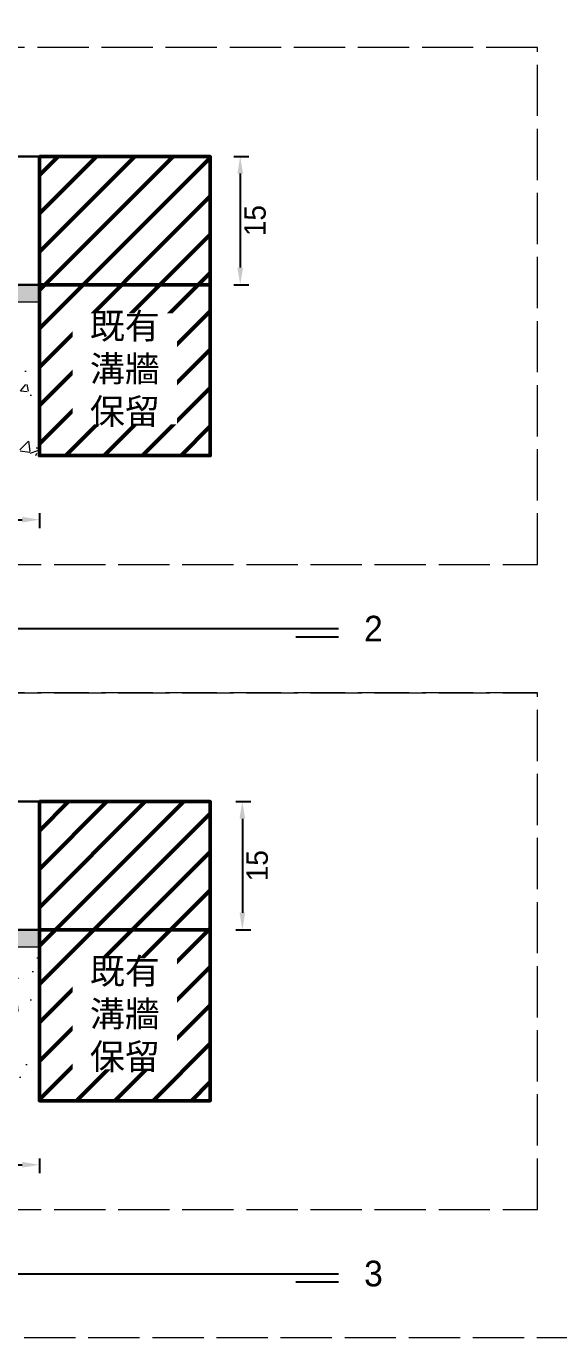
# Model space of a CAD drawing. Extents: x -4891 to 4829, y -5666 to -3242.
# Drawn here: x -2687.4 to -2562.8, y -4196.3 to -3889.3 of the extents above; entities that cross this region are included whole.
import ezdxf

# ---------------------------------------------------------------- set-up
doc = ezdxf.new("R2010")
doc.units = 0
doc.header["$MEASUREMENT"] = 0
doc.linetypes.add('ACAD_ISO02W100', pattern=[15, 12, -3])
for name, color, linetype, lineweight in [('一、3.基本-變更', 1, 'Continuous', 50), ('二、1.繪圖-既有設施', 8, 'Continuous', 20), ('二、2.繪圖-施作項目', 181, 'Continuous', 30)]:
    doc.layers.add(name, color=color, linetype=linetype, lineweight=lineweight)
doc.layers.add('一、4.基本-隱藏', color=9, linetype='ACAD_ISO02W100', lineweight=20, plot=False)
doc.layers.add('三、3.文字-註解文字', color=2, linetype='Continuous')
doc.styles.add('次圖名(詳圖)', font='MS PGothic.ttf', dxfattribs={"height": 6})
doc.styles.add('註解文字', font='MS PGothic.ttf', dxfattribs={"height": 5})
doc.dimstyles.new('註解文字', dxfattribs={"dimtxt": 5, "dimasz": 4, "dimexe": 2, "dimexo": 2.5, "dimgap": 1, "dimtad": 2, "dimzin": 0, "dimdsep": 46, "dimtxsty": '註解文字', "dimcen": 0.1, "dimclrd": 144, "dimclre": 144, "dimclrt": 256, "dimadec": 0, "dimazin": 0, "dimtfac": 1, "dimtofl": 0, "dimtmove": 0, "dimatfit": 3, "dimfxl": 1.5, "dimfxlon": 1, "dimtolj": 1, "dimtzin": 0, "dimlwd": -1, "dimlwe": -1, "dimarcsym": 1})

# ---------------------------------------------------------------- blocks, each defined once
blk = doc.blocks.new('*D97')
at = {"layer": 'Defpoints', "color": 0, "transparency": 16777216}
for p in [(-2714.31, -3989.8), (-2684.31, -3989.8), (-2684.31, -4004.8)]:
    blk.add_point(p, dxfattribs=at)
at = {"layer": '三、3.文字-註解文字', "color": 144, "transparency": 16777216}
for p, q in [((-2714.31, -4003.3), (-2714.31, -4006.8)), ((-2710.31, -4004.8), (-2688.31, -4004.8)), ((-2684.31, -4003.3), (-2684.31, -4006.8))]:
    blk.add_line(p, q, dxfattribs=at)
for points in [[(-2710.31, -4004.13), (-2710.31, -4005.46), (-2714.31, -4004.8)], [(-2688.31, -4004.13), (-2688.31, -4005.46), (-2684.31, -4004.8)]]:
    blk.add_solid(points, dxfattribs=at)
at = {"layer": '三、3.文字-註解文字', "transparency": 16777216, "insert": (-2699.31, -4008.3), "char_height": 5, "attachment_point": 5, "style": '註解文字'}
blk.add_mtext('\\A1;15', dxfattribs=at)
blk = doc.blocks.new('*D98')
at = {"layer": 'Defpoints', "color": 0, "transparency": 16777216}
for p in [(-2644.81, -3919.8), (-2644.81, -3949.8), (-2637.31, -3949.8)]:
    blk.add_point(p, dxfattribs=at)
at = {"layer": '三、3.文字-註解文字', "color": 144, "transparency": 16777216}
for p, q in [((-2638.81, -3919.8), (-2635.31, -3919.8)), ((-2637.31, -3923.8), (-2637.31, -3945.8)), ((-2638.81, -3949.8), (-2635.31, -3949.8))]:
    blk.add_line(p, q, dxfattribs=at)
for points in [[(-2637.97, -3923.8), (-2636.64, -3923.8), (-2637.31, -3919.8)], [(-2637.97, -3945.8), (-2636.64, -3945.8), (-2637.31, -3949.8)]]:
    blk.add_solid(points, dxfattribs=at)
at = {"layer": '三、3.文字-註解文字', "transparency": 16777216, "insert": (-2633.81, -3934.8), "char_height": 5, "attachment_point": 5, "rotation": 90, "style": '註解文字'}
blk.add_mtext('\\A1;15', dxfattribs=at)
blk = doc.blocks.new('*D101')
at = {"layer": 'Defpoints', "color": 0, "transparency": 16777216}
for p in [(-2714.31, -4140.8), (-2684.31, -4140.8), (-2684.31, -4155.8)]:
    blk.add_point(p, dxfattribs=at)
at = {"layer": '三、3.文字-註解文字', "color": 144, "transparency": 16777216}
for p, q in [((-2714.31, -4154.3), (-2714.31, -4157.8)), ((-2710.31, -4155.8), (-2688.31, -4155.8)), ((-2684.31, -4154.3), (-2684.31, -4157.8))]:
    blk.add_line(p, q, dxfattribs=at)
for points in [[(-2710.31, -4155.13), (-2710.31, -4156.46), (-2714.31, -4155.8)], [(-2688.31, -4155.13), (-2688.31, -4156.46), (-2684.31, -4155.8)]]:
    blk.add_solid(points, dxfattribs=at)
at = {"layer": '三、3.文字-註解文字', "transparency": 16777216, "insert": (-2699.31, -4159.3), "char_height": 5, "attachment_point": 5, "style": '註解文字'}
blk.add_mtext('\\A1;15', dxfattribs=at)
blk = doc.blocks.new('*D102')
at = {"layer": 'Defpoints', "color": 0, "transparency": 16777216}
for p in [(-2644.31, -4070.8), (-2644.31, -4100.8), (-2636.81, -4100.8)]:
    blk.add_point(p, dxfattribs=at)
at = {"layer": '三、3.文字-註解文字', "color": 144, "transparency": 16777216}
for p, q in [((-2638.31, -4070.8), (-2634.81, -4070.8)), ((-2636.81, -4074.8), (-2636.81, -4096.8)), ((-2638.31, -4100.8), (-2634.81, -4100.8))]:
    blk.add_line(p, q, dxfattribs=at)
for points in [[(-2637.47, -4074.8), (-2636.14, -4074.8), (-2636.81, -4070.8)], [(-2637.47, -4096.8), (-2636.14, -4096.8), (-2636.81, -4100.8)]]:
    blk.add_solid(points, dxfattribs=at)
at = {"layer": '三、3.文字-註解文字', "transparency": 16777216, "insert": (-2633.31, -4085.8), "char_height": 5, "attachment_point": 5, "rotation": 90, "style": '註解文字'}
blk.add_mtext('\\A1;15', dxfattribs=at)

msp = doc.modelspace()

# ---------------------------------------------------------------- hatches: boundary and pattern name
at = {"layer": '一、3.基本-變更'}
h = msp.add_hatch(dxfattribs=at)
h.set_pattern_fill('ANSI31', color=256, scale=2)
h.set_pattern_definition([(45, (-457953.227, -668217.525), (-4.49012806, 4.49012806), [])])
h.paths.add_polyline_path([(-2644.307, -3949.796), (-2644.307, -3919.796), (-2684.307, -3919.796), (-2684.307, -3949.796)])
h.paths.add_polyline_path([(-2684.307, -3949.796), (-2684.307, -3989.796), (-2644.307, -3989.796), (-2644.307, -3949.796)])
h = msp.add_hatch(dxfattribs=at)
h.set_pattern_fill('ANSI31', color=256, scale=2)
h.set_pattern_definition([(45, (-458193.227, -668368.525), (-4.49012806, 4.49012806), [])])
h.paths.add_polyline_path([(-2644.307, -4070.796), (-2684.307, -4070.796), (-2684.307, -4100.796), (-2644.307, -4100.796)])
h.paths.add_polyline_path([(-2644.307, -4100.796), (-2684.307, -4100.796), (-2684.307, -4140.796), (-2644.307, -4140.796)])
at = {"layer": '二、1.繪圖-既有設施'}
h = msp.add_hatch(dxfattribs=at)
h.set_pattern_fill('CROSS', color=256, scale=0.2)
h.set_pattern_definition([(0, (-457953.2273, -668217.5251), (1.27, 1.27), [0.635, -1.905]), (90, (-457952.9098, -668217.8426), (-1.27, 1.27), [0.635, -1.905])])
h.paths.add_polyline_path([(-2814.307, -3949.796), (-2844.307, -3949.796), (-2844.307, -3953.796), (-2814.307, -3953.796)])
h.paths.add_polyline_path([(-2684.307, -3949.796), (-2714.307, -3949.796), (-2714.307, -3953.796), (-2684.307, -3953.796)])
h = msp.add_hatch(dxfattribs=at)
h.set_pattern_fill('AR-CONC', color=256, scale=0.1)
h.set_pattern_definition([(50, (-457953.227, -668217.525), (18.2184669, -1.59390855), [1.905, -20.955]), (355, (-457953.227, -668217.525), (-3.52434214, 19.10568452), [1.524, -16.7640584]), (100.4514447, (-457951.709, -668217.658), (14.6941247, 17.5117752), [1.6190009, -17.80902446]), (46.1842, (-457953.227, -668212.445), (27.1079041, -4.2042328), [2.8575, -31.4325]), (96.6355576, (-457950.968, -668212.795), (23.7404134, 24.7426125), [2.4285023, -26.7135608]), (351.184151, (-457953.227, -668212.445), (23.7404134, 24.7426125), [2.2859967, -25.1459732]), (21, (-457950.687, -668213.715), (15.16143913, -10.22651982), [1.905, -20.955]), (326, (-457950.687, -668213.715), (6.18020283, 18.4187966), [1.524, -16.764]), (71.451445, (-457949.424, -668214.567), (21.34164193, 8.1922769), [1.6190009, -17.80899376]), (37.5, (-457953.227, -668217.525), (0.308860325, 8.455503887), [0, -16.5608, 0, -17.018, 0, -16.8275]), (7.5, (-457953.227, -668217.525), (6.68196625, 10.01805748), [0, -9.7028, 0, -16.1798, 0, -6.4135]), (327.5, (-457958.8915, -668217.525), (13.559059517, -0.5728744), [0, -6.35, 0, -19.812, 0, -26.289]), (317.5, (-457961.431, -668217.525), (14.81291814, 2.5426491), [0, -8.255, 0, -13.1572, 0, -18.669])])
h.paths.add_polyline_path([(-2814.307, -3953.796), (-2844.307, -3953.796), (-2844.307, -3989.796), (-2814.307, -3989.796)])
h.paths.add_polyline_path([(-2684.307, -3953.796), (-2714.307, -3953.796), (-2714.307, -3989.796), (-2684.307, -3989.796)])
h = msp.add_hatch(dxfattribs=at)
h.set_pattern_fill('CROSS', color=256, scale=0.2)
h.set_pattern_definition([(0, (-458193.2273, -668368.5251), (1.27, 1.27), [0.635, -1.905]), (90, (-458192.9098, -668368.8426), (-1.27, 1.27), [0.635, -1.905])])
h.paths.add_polyline_path([(-2814.307, -4100.796), (-2844.307, -4100.796), (-2844.307, -4104.796), (-2814.307, -4104.796)])
h.paths.add_polyline_path([(-2684.307, -4100.796), (-2714.307, -4100.796), (-2714.307, -4104.796), (-2684.307, -4104.796)])
h = msp.add_hatch(dxfattribs=at)
h.set_pattern_fill('AR-CONC', color=256, scale=0.1)
h.set_pattern_definition([(50, (-458193.227, -668368.525), (18.2184669, -1.59390855), [1.905, -20.955]), (355, (-458193.227, -668368.525), (-3.52434214, 19.10568452), [1.524, -16.7640584]), (100.4514447, (-458191.709, -668368.658), (14.6941247, 17.5117752), [1.6190009, -17.80902446]), (46.1842, (-458193.227, -668363.445), (27.1079041, -4.2042328), [2.8575, -31.4325]), (96.6355576, (-458190.968, -668363.795), (23.7404134, 24.7426125), [2.4285023, -26.7135608]), (351.184151, (-458193.227, -668363.445), (23.7404134, 24.7426125), [2.2859967, -25.1459732]), (21, (-458190.687, -668364.715), (15.16143913, -10.22651982), [1.905, -20.955]), (326, (-458190.687, -668364.715), (6.18020283, 18.4187966), [1.524, -16.764]), (71.451445, (-458189.424, -668365.567), (21.34164193, 8.1922769), [1.6190009, -17.80899376]), (37.5, (-458193.227, -668368.525), (0.308860325, 8.455503887), [0, -16.5608, 0, -17.018, 0, -16.8275]), (7.5, (-458193.227, -668368.525), (6.68196625, 10.01805748), [0, -9.7028, 0, -16.1798, 0, -6.4135]), (327.5, (-458198.8915, -668368.525), (13.559059517, -0.5728744), [0, -6.35, 0, -19.812, 0, -26.289]), (317.5, (-458201.431, -668368.525), (14.81291814, 2.5426491), [0, -8.255, 0, -13.1572, 0, -18.669])])
h.paths.add_polyline_path([(-2814.307, -4104.796), (-2844.307, -4104.796), (-2844.307, -4140.796), (-2814.307, -4140.796)])
h.paths.add_polyline_path([(-2684.307, -4104.796), (-2714.307, -4104.796), (-2714.307, -4140.796), (-2684.307, -4140.796)])

# ---------------------------------------------------------------- linework, layer by layer
at = {"layer": '一、3.基本-變更'}
for points in [[(-2684.307, -3919.796), (-2644.307, -3919.796), (-2644.307, -3949.796), (-2684.307, -3949.796)], [(-2684.307, -3949.796), (-2644.307, -3949.796), (-2644.307, -3989.796), (-2684.307, -3989.796)], [(-2684.307, -4070.796), (-2644.307, -4070.796), (-2644.307, -4100.796), (-2684.307, -4100.796)], [(-2684.307, -4100.796), (-2644.307, -4100.796), (-2644.307, -4140.796), (-2684.307, -4140.796)]]:
    msp.add_lwpolyline(points, close=True, dxfattribs=at)
at = {"layer": '一、4.基本-隱藏'}
for points in [[(-2930.855, -3689.296), (-2150.855, -3689.296), (-2150.855, -4196.296), (-2930.855, -4196.296)], [(-2567.759, -3894.296), (-2920.855, -3894.296), (-2920.855, -4015.296), (-2567.759, -4015.296)], [(-2567.759, -4045.296), (-2920.855, -4045.296), (-2920.855, -4166.296), (-2567.759, -4166.296)]]:
    msp.add_lwpolyline(points, close=True, dxfattribs=at)
for points in [[(-2920.855, -4015.296), (-2567.759, -4015.296)], [(-2920.855, -4045.296), (-2567.759, -4045.296)]]:
    msp.add_lwpolyline(points, dxfattribs=at)
at = {"layer": '三、3.文字-註解文字'}
for points in [[(-2874.307, -4030.296), (-2614.307, -4030.296)], [(-2614.307, -4032.296), (-2624.307, -4032.296)], [(-2874.307, -4181.296), (-2614.307, -4181.296)], [(-2614.307, -4183.296), (-2624.307, -4183.296)]]:
    msp.add_lwpolyline(points, dxfattribs=at)
at = {"layer": '二、1.繪圖-既有設施'}
for points in [[(-2684.307, -3949.796), (-2684.307, -3989.796)], [(-2714.307, -3953.796), (-2684.307, -3953.796)], [(-2684.307, -4100.796), (-2684.307, -4140.796)], [(-2714.307, -4104.796), (-2684.307, -4104.796)]]:
    msp.add_lwpolyline(points, dxfattribs=at)
at = {"layer": '二、2.繪圖-施作項目'}
for points in [[(-2844.307, -3919.796), (-2684.307, -3919.796)], [(-2684.307, -3919.796), (-2684.307, -3949.796)], [(-2714.307, -3949.796), (-2684.307, -3949.796)], [(-2706.507, -4070.796), (-2684.307, -4070.796)], [(-2684.307, -4070.796), (-2684.307, -4100.796)], [(-2714.307, -4100.796), (-2684.307, -4100.796)]]:
    msp.add_lwpolyline(points, dxfattribs=at)

# ---------------------------------------------------------------- texts
at = {"layer": '三、3.文字-註解文字', "char_height": 6, "attachment_point": 4, "style": '次圖名(詳圖)'}
for s, insert in [('2', (-2608.307, -4030.296)), ('3', (-2608.307, -4181.296))]:
    msp.add_mtext_dynamic_manual_height_columns(s, width=3, gutter_width=15, heights=[0], dxfattribs=dict(at, insert=insert))

# ---------------------------------------------------------------- dimensions: what is measured, and where the dimension line sits
at = {"layer": '三、3.文字-註解文字'}
for base, p1, p2, picture, middle in [((-2637.307, -3949.796), (-2644.807, -3919.796), (-2644.807, -3949.796), '*D98', (-2633.807, -3934.796)), ((-2636.807, -4100.796), (-2644.307, -4070.796), (-2644.307, -4100.796), '*D102', (-2633.307, -4085.796))]:
    dim = msp.add_linear_dim(base=base, p1=p1, p2=p2, angle=90, text='15', dimstyle='註解文字', dxfattribs=at)
    dim.commit()
    dim.dimension.update_dxf_attribs({"geometry": picture, "text_midpoint": middle})
for base, p1, p2, picture, middle in [((-2684.307, -4004.796), (-2714.307, -3989.796), (-2684.307, -3989.796), '*D97', (-2699.307, -4008.296)), ((-2684.307, -4155.796), (-2714.307, -4140.796), (-2684.307, -4140.796), '*D101', (-2699.307, -4159.296))]:
    dim = msp.add_linear_dim(base=base, p1=p1, p2=p2, text='15', dimstyle='註解文字', dxfattribs=at)
    dim.commit()
    dim.dimension.update_dxf_attribs({"geometry": picture, "text_midpoint": middle})

# ---------------------------------------------------------------- next in the draw order: texts
at = {"layer": '三、3.文字-註解文字', "linetype": 'Continuous', "char_height": 6, "attachment_point": 5, "style": '次圖名(詳圖)', "bg_fill": 3, "box_fill_scale": 1, "bg_fill_color": 256, "bg_fill_transparency": 0}
for insert in [(-2664.307, -3969.796), (-2664.307, -4120.796)]:
    msp.add_mtext_dynamic_manual_height_columns('{\\fMS PGothic|b0|i0|c128|p34;既有溝牆保留}', width=24.37423, gutter_width=30, heights=[0], dxfattribs=dict(at, insert=insert))

doc.saveas('drawing.dxf')
